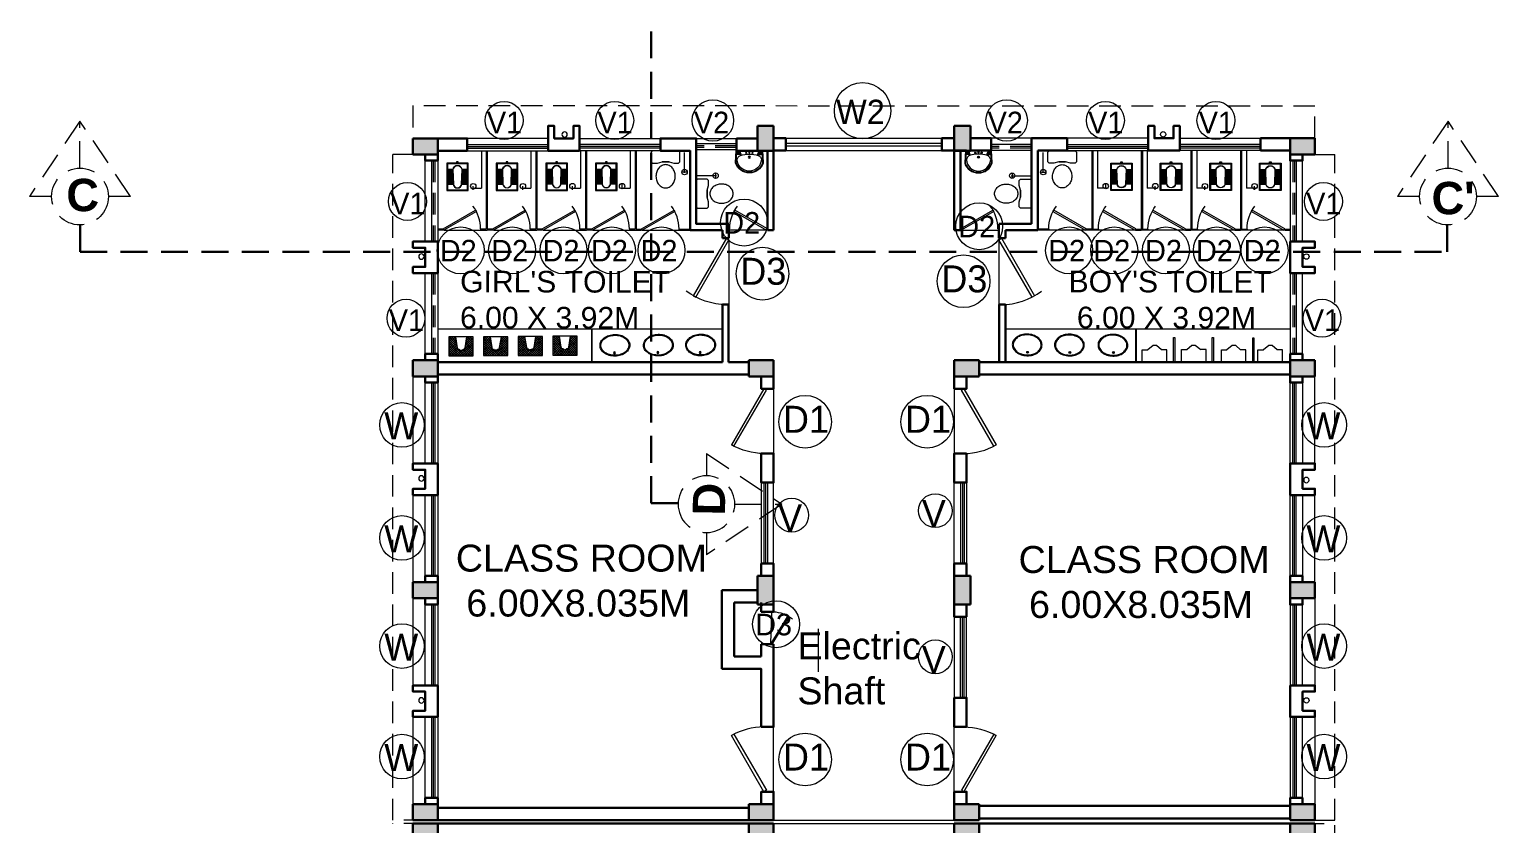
# Model space of a CAD drawing. Header units: millimetres. Extents: x 3614 to 12428, y -844 to 6844.
# Drawn here: x 5691.58 to 5718.83, y -675.29 to -660.57 of the extents above; entities that cross this region are included whole.
import ezdxf

# ---------------------------------------------------------------- set-up
doc = ezdxf.new("R2010")
doc.units = ezdxf.units.MM
doc.header["$LTSCALE"] = 40
doc.header["$MEASUREMENT"] = 0
doc.linetypes.add('DASHED', pattern=[0.75, 0.5, -0.25])
doc.linetypes.add('DASHED2', pattern=[0.375, 0.25, -0.125])
doc.layers.get('0').update_dxf_attribs({"linetype": 'CONTINUOUS', "lineweight": 20})
for name, color, linetype, lineweight in [('CLL LEV.', 15, 'CONTINUOUS', 18), ('Column', 252, 'CONTINUOUS', 30), ('Column Hatch', 253, 'CONTINUOUS', 13), ('CUBICAL TOILET', 160, 'CONTINUOUS', 15), ('Dim', 220, 'CONTINUOUS', 15), ('Door', 54, 'CONTINUOUS', 18), ('EXPANSION JOINT', 248, 'CONTINUOUS', 20), ('Fixture', 44, 'CONTINUOUS', 15), ('Furniture', 13, 'CONTINUOUS', 15), ('Hidden', 30, 'DASHED', 18), ('Section', 72, 'DASHED2', 30), ('TEXT', 7, 'CONTINUOUS', 20), ('Ventilator', 6, 'DASHED', 18), ('Wall', 7, 'CONTINUOUS', 30), ('Window', 150, 'CONTINUOUS', 15), ('Window-Wall', 7, 'CONTINUOUS', 18)]:
    doc.layers.add(name, color=color, linetype=linetype, lineweight=lineweight)
doc.styles.add('DIM', font='arial.ttf')
doc.styles.add('STYLE9', font='GOTHIC.TTF')
doc.styles.add('Tabrej', font='GOTHIC.TTF')

# ---------------------------------------------------------------- blocks, each defined once
blk = doc.blocks.new('COLUMN 546')
at = {"layer": 'Column Hatch'}
h = blk.add_hatch(color=0, dxfattribs=at)
h.dxf.hatch_style = 1
h.paths.add_polyline_path([(0, 0), (0.3, 0), (0.3, 0.46), (0, 0.46)])
at = {"layer": 'Column'}
for p, q in [((0.3, 0.46), (0, 0.46)), ((0, 0.46), (0, 0)), ((0.3, 0), (0.3, 0.46)), ((0, 0), (0.3, 0))]:
    blk.add_line(p, q, dxfattribs=at)
blk = doc.blocks.new('*U18')
for p, q in [((0, 0), (0, -6)), ((40, 0), (40, -6))]:
    blk.add_line(p, q)
blk.add_lwpolyline([(0, 0), (34.64, 20), (35.52, 18.48), (0.87, -1.52)], close=True)
blk.add_arc((0, 0), 40, 0, 30)
blk = doc.blocks.new('DOOR1')
at = {"layer": 'Door'}
blk.add_line((0, 0), (1.2, 0), dxfattribs=at)
at = {"layer": 'Door', "xscale": 0.0300000000000013, "yscale": 0.0300000000000013, "zscale": 0.0300000000000013}
blk.add_blockref('*U18', (0, 0.18), dxfattribs=at)
blk = doc.blocks.new('WINDOW 1')
at = {"layer": 'CLL LEV.'}
for p, q in [((-0.115, -0.23), (-0.115, -0.46)), ((1.615, -0.23), (1.615, -0.46)), ((-0.115, -0.46), (1.615, -0.46))]:
    blk.add_line(p, q, dxfattribs=at)
at = {"layer": 'Window'}
for p, q in [((0, -0.051), (1.5, -0.051)), ((0, -0.081), (1.5, -0.081))]:
    blk.add_line(p, q, dxfattribs=at)
at = {"layer": 'Window-Wall'}
for p, q in [((0, 0), (1.5, 0)), ((0, -0.23), (0, 0)), ((1.5, 0), (1.5, -0.23)), ((0, -0.115), (1.5, -0.115)), ((1.5, -0.23), (0, -0.23))]:
    blk.add_line(p, q, dxfattribs=at)
blk = doc.blocks.new('SHAFT2')
at = {"layer": 'Fixture'}
blk.add_circle((0.302, 0.307), 0.05, dxfattribs=at)
at = {"layer": 'Wall'}
blk.add_lwpolyline([(0, 0.585), (0.46, 0.585), (0.46, 0.47), (0.23, 0.47), (0.23, 0.115), (0.46, 0.115), (0.46, 0), (0, 0), (0, 0.585)], dxfattribs=at)
blk = doc.blocks.new('VENT 2')
at = {"layer": 'Ventilator', "linetype": 'Continuous', "ltscale": 0.02}
for p, q in [((0, 0.182), (1.5, 0.182)), ((0, 0.152), (1.5, 0.152))]:
    blk.add_line(p, q, dxfattribs=at)
at = {"layer": 'Window-Wall'}
for p, q in [((0, 0.23), (1.5, 0.23)), ((0, 0), (0, 0.23)), ((0, 0.115), (1.5, 0.115)), ((1.5, 0), (0, 0)), ((1.5, 0.23), (1.5, 0))]:
    blk.add_line(p, q, dxfattribs=at)
blk = doc.blocks.new('Door - Left Hung 36 in.')
at = {"layer": 'Door'}
blk.add_line((0.75, -1.3), (35.93, -1.3), dxfattribs=at)
blk.add_lwpolyline([(0.75, -1.3), (0, 0), (31.18, 18), (31.93, 16.7)], close=True, dxfattribs=at)
blk.add_arc((0, 0), 36, 0, 37.31013, dxfattribs=at)
blk = doc.blocks.new('COLM 530')
at = {"layer": 'Column Hatch'}
h = blk.add_hatch(color=0, dxfattribs=at)
h.dxf.hatch_style = 1
h.paths.add_polyline_path([(5443.518, -633.795), (5443.218, -633.795), (5443.218, -634.325), (5443.518, -634.325)])
at = {"layer": 'Column'}
for p, q in [((5443.518, -633.795), (5443.218, -633.795)), ((5443.218, -633.795), (5443.218, -634.325)), ((5443.518, -634.325), (5443.518, -633.795)), ((5443.218, -634.325), (5443.518, -634.325))]:
    blk.add_line(p, q, dxfattribs=at)
blk = doc.blocks.new('RSA CL6')
for p, q in [((5.5, 3.5), (5.5, 7.3)), ((5.9, 3.5), (5.9, 7.3)), ((6.3, 3.5), (6.3, 7.3)), ((6.7, 3.4), (6.7, 7.3)), ((7.1, 3.4), (7.1, 7.3)), ((7.5, 3.4), (7.5, 7.3)), ((7.9, 3.4), (7.9, 7.3)), ((8.3, 3.4), (8.3, 7.3)), ((8.7, 3.4), (8.7, 7.3)), ((9.1, 3.4), (9.1, 7.3)), ((9.4, 3.4), (9.4, 7.3)), ((9.8, 3.4), (9.8, 7.3)), ((10.2, 3.4), (10.2, 7.3)), ((10.6, 3.4), (10.6, 7.3)), ((11, 3.3), (11, 7.3)), ((11.4, 3.3), (11.4, 7.3)), ((11.8, 3.3), (11.8, 7.3)), ((12.2, 3.3), (12.2, 7.3)), ((12.6, 3.3), (12.6, 7.3)), ((13, 3.3), (13, 7.3)), ((13.4, 3.3), (13.4, 7.3)), ((13.8, 3.3), (13.8, 7.3)), ((14.2, 3.3), (14.2, 7.3)), ((14.6, 3.3), (14.6, 7.3)), ((15, 3.2), (15, 7.3)), ((15.4, 3.2), (15.4, 7.3)), ((15.7, 3.2), (15.7, 7.3)), ((16.1, 3.2), (16.1, 7.3)), ((16.1, 7.3), (16.1, 3.2)), ((5.5, -7.3), (5.5, -3.5)), ((5.9, -7.3), (5.9, -3.5)), ((6.3, -7.3), (6.3, -3.4)), ((6.7, -7.3), (6.7, -3.4)), ((7.1, -7.3), (7.1, -3.4)), ((7.5, -7.3), (7.5, -3.4)), ((7.9, -7.3), (7.9, -3.4)), ((8.3, -7.3), (8.3, -3.4)), ((8.7, -7.3), (8.7, -3.4)), ((9.1, -7.3), (9.1, -3.4)), ((9.4, -7.3), (9.4, -3.4)), ((9.8, -7.3), (9.8, -3.3)), ((10.2, -7.3), (10.2, -3.3)), ((10.6, -7.3), (10.6, -3.3)), ((11, -7.3), (11, -3.3)), ((11.4, -7.3), (11.4, -3.3)), ((11.8, -7.3), (11.8, -3.3)), ((12.2, -7.3), (12.2, -3.3)), ((12.6, -7.3), (12.6, -3.3)), ((13, -7.3), (13, -3.3)), ((13.4, -7.3), (13.4, -3.2)), ((13.8, -7.3), (13.8, -3.2)), ((14.2, -7.3), (14.2, -3.2)), ((14.6, -7.3), (14.6, -3.2)), ((15, -7.3), (15, -3.2)), ((15.4, -7.3), (15.4, -3.2)), ((15.7, -7.3), (15.7, -3.2)), ((16.1, -3.2), (16.1, -7.3)), ((16.1, -7.3), (16.1, -3.2))]:
    blk.add_line(p, q)
blk.add_lwpolyline([(0.8, -0.6), (0, -0.6), (0, 0.6), (0.8, 0.6)])
for points in [[(0.8, 7.9), (20.9, 7.9), (20.9, -7.9), (0.8, -7.9)], [(1.4, 7.3), (20.3, 7.3), (20.3, -7.3), (1.4, -7.3)]]:
    blk.add_lwpolyline(points, close=True)
for points in [[(5.5, 3.5), (16.1, 3.2, -0.899983), (16.1, -3.2), (5.5, -3.5, -0.799392)], [(5.5, 3.3), (16.1, 3, -0.897689), (16.1, -3), (5.6, -3.3, -0.793494), (5.5, 3.3)]]:
    blk.add_lwpolyline(points, format="xyb", close=True)
blk = doc.blocks.new('ENGLISH SHEET')
at = {"layer": 'Fixture'}
for p, q in [((4663.798, 251.204), (4663.773, 251.179)), ((4663.773, 251.179), (4663.773, 250.696)), ((4663.976, 251.204), (4663.798, 251.204)), ((4664.002, 251.179), (4663.976, 251.204)), ((4663.976, 251.001), (4664.002, 251.09)), ((4663.976, 250.874), (4663.976, 251.001)), ((4663.976, 251.001), (4663.976, 250.874)), ((4664.002, 251.09), (4664.002, 251.179)), ((4663.773, 250.696), (4663.798, 250.67)), ((4664.002, 250.785), (4663.976, 250.874)), ((4663.976, 250.67), (4664.002, 250.696)), ((4664.002, 250.696), (4664.002, 250.785)), ((4663.798, 250.67), (4663.976, 250.67))]:
    blk.add_line(p, q, dxfattribs=at)
blk.add_lwpolyline([(4664.459, 250.937, 0.117036), (4664.443, 251.003, 0.104338), (4664.396, 251.063, 0.09029), (4664.321, 251.105, 0.09898), (4664.243, 251.115, 0.08237), (4664.159, 251.101, 0.09029), (4664.09, 251.063, 0.104338), (4664.043, 251.003, 0.117036), (4664.027, 250.937, 0.117036), (4664.043, 250.871, 0.104338), (4664.09, 250.811, 0.09029), (4664.159, 250.773, 0.08237), (4664.243, 250.759, 0.08237), (4664.327, 250.773, 0.09029), (4664.396, 250.811, 0.104338), (4664.443, 250.871, 0.117036)], format="xyb", close=True, dxfattribs=at)
blk = doc.blocks.new('RSA BASIN 9')
for points in [[(-0.1, -16.2, 0.340881), (10, -9, 0.074195), (10.1, -8.9), (9.5, 0), (-9.5, 0), (-10, -8.8, 0.082611), (-10, -9.2, 0.330812), (-0.1, -16.2)], [(0, -15, 0.391482), (8.9, -6.7, 0.252869), (6.5, -3.5, 0.087242), (0, -2.5, 0.079484), (-6.5, -3.5, 0.2542), (-8.8, -6.7, 0.39026), (0, -15)], [(-8.6, -2, -0.907437), (-8.4, -1.8), (-7.5, -2.6, -0.907437), (-7.6, -2.7)], [(-8.2, -1.6, -0.907437), (-8.1, -1.5), (-7.1, -2.3, -0.907437), (-7.3, -2.4)], [(-7.8, -1.3, -0.907437), (-7.7, -1.2), (-6.8, -1.9, -0.907437), (-6.9, -2.1)], [(7.8, -1.3, 0.907437), (7.7, -1.2), (6.8, -1.9, 0.907437), (6.9, -2.1)], [(8.2, -1.6, 0.907437), (8.1, -1.5), (7.1, -2.3, 0.907437), (7.3, -2.4)], [(8.6, -2, 0.907437), (8.4, -1.8), (7.5, -2.6, 0.907437), (7.6, -2.7)]]:
    blk.add_lwpolyline(points, format="xyb", close=True)
for points in [[(-5.9, -3.3), (-6.2, -3, -0.183787), (-6.2, -2.7, 0.126662), (-6.2, -2.4), (-6.6, -1.4, 0.35453), (-7.1, -1), (-8.7, -1, 0.414214), (-9.1, -1.4), (-9.6, -9.1, 0.329849), (-0.1, -15.8, 0.338736), (9.6, -8.9, 0.075632), (9.7, -8.8), (9.1, -1.4, 0.414214), (8.7, -1), (7.1, -1, 0.35453), (6.6, -1.4), (6.2, -2.4, 0.126662), (6.2, -2.7, -0.183787), (6.2, -3), (5.9, -3.3)], [(-6.2, -3.4), (-6.2, -3.3, 0.220542), (-6.5, -3.1), (-8.7, -2.8, -0.361119), (-9.2, -2.3)], [(6.2, -3.4), (6.2, -3.3, -0.220542), (6.5, -3.1), (8.7, -2.8, 0.358803), (9.2, -2.3, 0.358803)]]:
    blk.add_lwpolyline(points, format="xyb")
for centre, radius in [((-2.3, -1.6), 0.399), ((0, -4.8), 0.771), ((0, -4.8), 0.602), ((0, -1.2), 0.399), ((2.3, -1.5), 0.399)]:
    blk.add_circle(centre, radius)
blk = doc.blocks.new('RSA BASIN 2')
for points in [[(10.7, -8.1, 0.12976), (10, -5.2, 0.106426), (7.6, -2.5, 0.084431), (4.3, -0.7, 0.073534), (0, 0, 0.073534), (-4.3, -0.5, 0.084431), (-7.7, -2.2, 0.106426), (-10.2, -4.8, 0.12976), (-11, -7.7, 0.12976), (-10.3, -10.6, 0.106426), (-7.9, -13.3, 0.084431), (-4.6, -15.1, 0.073534), (-0.3, -15.8, 0.073534), (4, -15.3, 0.084431), (7.4, -13.6, 0.106426), (9.9, -11, 0.12976)], [(10.1, -7.9, 0.119977), (9.4, -5.5, 0.106426), (7.3, -2.9, 0.084431), (4.1, -1.3, 0.073534), (0, -0.6, 0.073534), (-4.1, -1.1, 0.084431), (-7.4, -2.6, 0.106426), (-9.7, -5.1, 0.12976), (-10.4, -7.7, 0.009633), (-10.4, -7.9, 0.119977), (-9.8, -10.3, 0.106426), (-7.6, -12.9, 0.084431), (-4.4, -14.5, 0.073534), (-0.3, -15.2, 0.073534), (3.8, -14.7, 0.084431), (7.1, -13.2, 0.106426), (9.3, -10.7, 0.12976), (10.1, -8.1, 0.009633)]]:
    blk.add_lwpolyline(points, format="xyb", close=True)
for radius in [0.7, 0.479]:
    blk.add_circle((-0.5, -2.5), radius)
blk = doc.blocks.new('Urinal 1')
for p, q in [((0, 9), (9, 9)), ((0, 9), (0, -9)), ((9, 9), (9, 5)), ((12, 1), (9, 5)), ((12, -1.5), (12, 1)), ((0, -9), (9, -9)), ((9, -5), (12, -1.5)), ((9, -9), (9, -5))]:
    blk.add_line(p, q)
blk = doc.blocks.new('*X5')
at = {"color": 0}
for p, q in [((705, 323), (943, 561)), ((705, 365), (900, 561)), ((705, 408), (858, 561)), ((705, 450), (815, 561)), ((705, 493), (773, 561)), ((705, 535), (730, 561)), ((854, 419), (712, 561)), ((866, 449), (755, 561)), ((888, 469), (797, 561)), ((921, 479), (839, 561)), ((1145, 298), (882, 561)), ((899, 474), (985, 561)), ((1145, 340), (924, 561)), ((944, 477), (1027, 561)), ((1145, 383), (967, 561)), ((971, 462), (1070, 561)), ((990, 438), (1112, 561)), ((998, 404), (1145, 551)), ((1145, 425), (1009, 561)), ((1145, 467), (1051, 561)), ((1145, 510), (1094, 561)), ((1145, 552), (1136, 561)), ((848, 383), (705, 526)), ((842, 346), (705, 483)), ((835, 310), (705, 441)), ((705, 280), (858, 434)), ((829, 274), (705, 398)), ((705, 238), (847, 381)), ((823, 237), (705, 356)), ((798, 221), (705, 314)), ((730, 221), (839, 330)), ((772, 221), (830, 279)), ((1145, 255), (999, 401)), ((1004, 368), (1145, 508)), ((1137, 221), (1007, 350)), ((1011, 332), (1145, 466)), ((1095, 221), (1016, 299)), ((1017, 295), (1145, 423)), ((1023, 259), (1145, 381)), ((1029, 223), (1145, 339)), ((1069, 221), (1145, 296)), ((755, 221), (705, 271)), ((713, 221), (705, 229)), ((815, 221), (822, 228)), ((1052, 221), (1024, 248)), ((1112, 221), (1145, 254))]:
    blk.add_line(p, q, dxfattribs=at)
blk = doc.blocks.new('RSA CL7')
blk.add_lwpolyline([(8.9, 0), (-8.9, 0), (-8.9, -13.8), (-3.9, -13.8), (3.9, -13.8), (8.9, -13.8)], close=True)
blk.add_lwpolyline([(-4.1, -13.6), (-2.8, -5.7, -0.835943), (2.8, -5.8), (4.1, -13.6), (8.7, -13.6), (8.7, -0.2), (-8.7, -0.2), (-8.7, -13.6)], format="xyb", close=True)
blk.add_lwpolyline([(-3.9, -13.8), (-2.6, -5.8, -0.835548), (2.6, -5.8), (3.9, -13.8)], format="xyb")
for centre, start, end in [((-1.4, -4.1), 207.2135, 40.9564), ((0, -3.6), 185.8999, 355.8249), ((1.5, -4.1), 140.9962, 329.3468)]:
    blk.add_arc(centre, 0.493, start, end)
at = {"xscale": 0.0393714285714286, "yscale": 0.0393714285714286, "zscale": 0.0393714285714286}
blk.add_blockref('*X5', (-36.4, -22.3), dxfattribs=at)
blk = doc.blocks.new('projdc')
at = {"layer": 'Hidden', "ltscale": 0.02}
for p, q in [((5531.832, -310.172), (5531.832, -297.829)), ((5532.202, -297.829), (5531.832, -297.829)), ((5548.932, -297.827), (5549.302, -297.827)), ((5549.302, -310.172), (5549.302, -297.827)), ((5532.432, -310.172), (5531.832, -310.172)), ((5531.832, -339.039), (5531.832, -310.234)), ((5532.432, -310.234), (5531.832, -310.234)), ((5548.702, -310.234), (5549.302, -310.234)), ((5549.302, -318.466), (5549.302, -310.234))]:
    blk.add_line(p, q, dxfattribs=at)
at = {"layer": 'Hidden', "ltscale": 0.05}
blk.add_line((5548.702, -310.172), (5549.302, -310.172), dxfattribs=at)
blk = doc.blocks.new('DDDD')
at = {"layer": 'TEXT', "color": 3, "ltscale": 0.2}
blk.add_circle((2085.909, -1030.934), 0.488, dxfattribs=at)
at = {"layer": 'TEXT', "color": 3, "style": 'STYLE9'}
blk.add_text('D1', height=0.5, dxfattribs=at).set_placement((2085.496, -1031.139))
blk = doc.blocks.new('d2')
at = {"layer": 'TEXT', "color": 3, "ltscale": 0.2}
blk.add_circle((5437.77, -664.817), 0.435, dxfattribs=at)
at = {"layer": 'TEXT', "color": 3, "style": 'STYLE9'}
blk.add_text('D2', height=0.4, dxfattribs=at).set_placement((5437.383, -665.022))
blk = doc.blocks.new('shaft dooerr')
at = {"layer": 'TEXT', "color": 3, "ltscale": 0.2}
blk.add_circle((5444.341, -671.654), 0.435, dxfattribs=at)
at = {"layer": 'TEXT', "color": 3, "style": 'STYLE9'}
blk.add_text('D3', height=0.4, dxfattribs=at).set_placement((5443.954, -671.86))
blk = doc.blocks.new('W')
at = {"layer": 'TEXT', "color": 3}
blk.add_circle((2080.863, -1087.688), 0.414, dxfattribs=at)
at = {"layer": 'TEXT', "color": 3, "style": 'STYLE9'}
blk.add_text('W', height=0.5, dxfattribs=at).set_placement((2080.534, -1087.956))
blk = doc.blocks.new('VVV')
at = {"layer": 'TEXT', "color": 3, "ltscale": 0.2}
blk.add_circle((2082.528, -1073.943), 0.314, dxfattribs=at)
at = {"layer": 'TEXT', "color": 3, "style": 'STYLE9'}
blk.add_text('V', height=0.5, dxfattribs=at).set_placement((2082.277, -1074.243))
blk = doc.blocks.new('window corrijfk')
at = {"layer": 'TEXT', "color": 3}
blk.add_circle((5445.3, -704.813), 0.522, dxfattribs=at)
at = {"layer": 'TEXT', "color": 3, "style": 'STYLE9'}
blk.add_text('W2', height=0.45, dxfattribs=at).set_placement((5444.81, -705.06))
blk = doc.blocks.new('VENT TOILET')
at = {"layer": 'TEXT', "color": 3, "ltscale": 0.2}
blk.add_circle((5438.623, -662.256), 0.352, dxfattribs=at)
at = {"layer": 'TEXT', "color": 3, "style": 'STYLE9'}
blk.add_text('V1', height=0.4, dxfattribs=at).set_placement((5438.303, -662.494))
blk = doc.blocks.new('STAAFF VENT')
at = {"layer": 'TEXT', "color": 3, "ltscale": 0.2}
blk.add_circle((5442.495, -662.256), 0.384, dxfattribs=at)
at = {"layer": 'TEXT', "color": 3, "style": 'STYLE9'}
blk.add_text('V2', height=0.4, dxfattribs=at).set_placement((5442.142, -662.494))
blk = doc.blocks.new('BDHVBFH')
at = {"layer": 'Section', "color": 7, "linetype": 'ByBlock', "lineweight": 20, "ltscale": 0.05}
for p, q in [((5432.399, -574.787), (5431.461, -576.186)), ((5432.399, -575.66), (5432.399, -574.787)), ((5433.338, -576.186), (5432.399, -574.787)), ((5431.873, -576.186), (5431.461, -576.186)), ((5433.338, -576.186), (5432.925, -576.186))]:
    blk.add_line(p, q, dxfattribs=at)
blk.add_circle((5432.399, -576.186), 0.526, dxfattribs=at)
blk = doc.blocks.new('SEC CC')
at = {"layer": 'Section', "ltscale": 0.05}
for p, q in [((5650.526, -526.426), (5650.526, -525.926)), ((5675.879, -526.426), (5675.879, -525.926)), ((5650.526, -526.426), (5675.879, -526.426))]:
    blk.add_line(p, q, dxfattribs=at)
at = {"layer": 'Section'}
for p in [(218.124, 50.786), (243.496, 50.786)]:
    blk.add_blockref('BDHVBFH', p, dxfattribs=at)
at = {"layer": 'Section', "char_height": 0.6, "attachment_point": 1, "rotation": 1.0017, "style": 'Tabrej'}
for s, insert in [('{\\fArial|b1|i0|c0|p34;C}', (5650.265, -525.077)), ("{\\fArial|b1|i0|c0|p34;C'}", (5675.585, -525.134))]:
    blk.add_mtext_dynamic_manual_height_columns(s, width=20.54056, gutter_width=5, heights=[0], dxfattribs=dict(at, insert=insert))
blk = doc.blocks.new('SEC DD')
at = {"layer": 'Section', "ltscale": 0.05}
for p, q in [((5719.78, -533.24), (5719.78, -532.74)), ((5733.893, -533.24), (5733.893, -532.74)), ((5719.78, -533.24), (5733.893, -533.24))]:
    blk.add_line(p, q, dxfattribs=at)
at = {"layer": 'Section'}
blk.add_blockref('BDHVBFH', (287.365, 43.972), dxfattribs=at)
at = {"layer": 'Section', "xscale": 0.8901284446376274, "yscale": 0.8901284446376274, "zscale": 0.8901284446376274}
blk.add_blockref('BDHVBFH', (898.22, -19.336), dxfattribs=at)
at = {"layer": 'Section', "char_height": 0.6, "attachment_point": 1, "rotation": 1.0017, "style": 'Tabrej'}
for s, insert in [('{\\fArial|b1|i0|c0|p34;D}', (5719.549, -531.871)), ("{\\fArial|b1|i0|c0|p34;D'}", (5733.532, -531.866))]:
    blk.add_mtext_dynamic_manual_height_columns(s, width=20.54056, gutter_width=5, heights=[0], dxfattribs=dict(at, insert=insert))

msp = doc.modelspace()

# ---------------------------------------------------------------- linework, layer by layer
at = {"layer": 'CLL LEV.'}
for p, q in [((5715.1964, -662.8855), (5715.4264, -662.8855)), ((5698.9264, -664.6155), (5698.6964, -664.6155)), ((5715.1964, -664.6155), (5715.4264, -664.6155)), ((5698.9264, -664.9705), (5698.6964, -664.9705)), ((5715.1964, -664.9705), (5715.4264, -664.9705)), ((5698.9264, -666.7005), (5698.6964, -666.7005))]:
    msp.add_line(p, q, dxfattribs=at)
at = {"layer": 'CUBICAL TOILET', "ltscale": 0.01}
for p, q in [((5700.0564, -662.8155), (5700.0564, -664.2708)), ((5700.0764, -662.8155), (5700.0764, -664.2708)), ((5700.9764, -662.815), (5700.9764, -664.2703)), ((5700.9964, -662.815), (5700.9964, -664.2703)), ((5701.8964, -662.8146), (5701.8964, -664.2699)), ((5701.9164, -662.8146), (5701.9164, -664.2699)), ((5702.8164, -662.8142), (5702.8164, -664.2695)), ((5702.8364, -662.8142), (5702.8364, -664.2695)), ((5711.2864, -662.8142), (5711.2864, -664.2695)), ((5711.3064, -662.8142), (5711.3064, -664.2695)), ((5712.2064, -662.8146), (5712.2064, -664.2699)), ((5712.2264, -662.8146), (5712.2264, -664.2699)), ((5713.1264, -662.815), (5713.1264, -664.2703)), ((5713.1464, -662.815), (5713.1464, -664.2703)), ((5714.0464, -662.8155), (5714.0464, -664.2708)), ((5714.0664, -662.8155), (5714.0664, -664.2708)), ((5699.2564, -664.2712), (5699.1564, -664.2712)), ((5699.2564, -664.2912), (5699.1564, -664.2912)), ((5699.2564, -664.2712), (5699.2564, -664.2912)), ((5700.0564, -664.2708), (5699.9528, -664.2708)), ((5699.9528, -664.2708), (5699.9528, -664.2908)), ((5699.9528, -664.2908), (5700.0764, -664.2908)), ((5700.1764, -664.2708), (5700.0764, -664.2708)), ((5700.1764, -664.2908), (5700.0764, -664.2908)), ((5700.1764, -664.2708), (5700.1764, -664.2908)), ((5700.9764, -664.2703), (5700.8728, -664.2703)), ((5700.8728, -664.2703), (5700.8728, -664.2903)), ((5700.8728, -664.2903), (5700.9964, -664.2903)), ((5701.0964, -664.2703), (5700.9964, -664.2703)), ((5701.0964, -664.2903), (5700.9964, -664.2903)), ((5701.0964, -664.2703), (5701.0964, -664.2903)), ((5701.8964, -664.2699), (5701.7928, -664.2699)), ((5701.7928, -664.2699), (5701.7928, -664.2899)), ((5701.7928, -664.2899), (5701.9164, -664.2899)), ((5702.0164, -664.2699), (5701.9164, -664.2699)), ((5702.0164, -664.2899), (5701.9164, -664.2899)), ((5702.0164, -664.2699), (5702.0164, -664.2899)), ((5702.8164, -664.2695), (5702.7128, -664.2695)), ((5702.7128, -664.2695), (5702.7128, -664.2895)), ((5702.7128, -664.2895), (5702.9364, -664.2895)), ((5702.8364, -664.2695), (5702.9364, -664.2695)), ((5702.9364, -664.2695), (5702.9364, -664.2895)), ((5703.6318, -664.2699), (5703.8367, -664.2699)), ((5703.6318, -664.2699), (5703.6318, -664.2899)), ((5703.6318, -664.2899), (5703.8367, -664.2899)), ((5710.491, -664.2699), (5710.2862, -664.2699)), ((5710.491, -664.2899), (5710.2862, -664.2899)), ((5710.491, -664.2699), (5710.491, -664.2899)), ((5711.2864, -664.2695), (5711.1864, -664.2695)), ((5711.1864, -664.2695), (5711.1864, -664.2895)), ((5711.41, -664.2895), (5711.1864, -664.2895)), ((5711.3064, -664.2695), (5711.41, -664.2695)), ((5711.41, -664.2695), (5711.41, -664.2895)), ((5712.1064, -664.2699), (5712.2064, -664.2699)), ((5712.1064, -664.2699), (5712.1064, -664.2899)), ((5712.1064, -664.2899), (5712.2064, -664.2899)), ((5712.33, -664.2899), (5712.2064, -664.2899)), ((5712.2264, -664.2699), (5712.33, -664.2699)), ((5712.33, -664.2699), (5712.33, -664.2899)), ((5713.0264, -664.2703), (5713.1264, -664.2703)), ((5713.0264, -664.2703), (5713.0264, -664.2903)), ((5713.0264, -664.2903), (5713.1264, -664.2903)), ((5713.25, -664.2903), (5713.1264, -664.2903)), ((5713.1464, -664.2703), (5713.25, -664.2703)), ((5713.25, -664.2703), (5713.25, -664.2903)), ((5713.9464, -664.2708), (5714.0464, -664.2708)), ((5713.9464, -664.2708), (5713.9464, -664.2908)), ((5713.9464, -664.2908), (5714.0464, -664.2908)), ((5714.17, -664.2908), (5714.0464, -664.2908)), ((5714.0664, -664.2708), (5714.17, -664.2708)), ((5714.17, -664.2708), (5714.17, -664.2908)), ((5714.8664, -664.2712), (5714.9664, -664.2712)), ((5714.8664, -664.2712), (5714.8664, -664.2912)), ((5714.8664, -664.2912), (5714.9664, -664.2912))]:
    msp.add_line(p, q, dxfattribs=at)
at = {"layer": 'CUBICAL TOILET', "ltscale": 0.05}
for points in [[(5702.019, -666.126), (5702.0086, -666.126), (5702.0086, -666.7355), (5702.019, -666.7355)], [(5712.1038, -666.126), (5712.1142, -666.126), (5712.1142, -666.7355), (5712.1038, -666.7355)]]:
    msp.add_lwpolyline(points, close=True, dxfattribs=at)
at = {"layer": 'Dim'}
msp.add_line((5706.2151, -671.6835), (5706.2151, -672.4773), dxfattribs=at)
at = {"layer": 'EXPANSION JOINT', "linetype": 'ByBlock', "ltscale": 0.05}
for p, q in [((5705.3864, -675.2305), (5708.7364, -675.2305)), ((5705.3864, -675.2925), (5708.7364, -675.2925))]:
    msp.add_line(p, q, dxfattribs=at)
at = {"layer": 'Fixture', "ltscale": 0.05}
for p, q in [((5704.4365, -666.1277), (5699.1564, -666.1277)), ((5714.9664, -666.1265), (5709.6863, -666.1256))]:
    msp.add_line(p, q, dxfattribs=at)
for points in [[(5712.8058, -666.2784), (5712.8293, -666.2784), (5712.8293, -666.7355), (5712.8058, -666.7355)], [(5713.5208, -666.2809), (5713.5443, -666.2809), (5713.5443, -666.738), (5713.5208, -666.738)], [(5714.2722, -666.2857), (5714.2957, -666.2857), (5714.2957, -666.7428), (5714.2722, -666.7428)]]:
    msp.add_lwpolyline(points, close=True, dxfattribs=at)
at = {"layer": 'Furniture', "ltscale": 0.05}
for p, q in [((5699.9664, -662.8168), (5699.9664, -663.5095)), ((5700.8864, -662.8163), (5700.8864, -663.5091)), ((5701.8064, -662.8159), (5701.8064, -663.5086)), ((5702.7264, -662.8155), (5702.7264, -663.5082)), ((5703.7355, -663.229), (5703.7355, -662.8505)), ((5710.3873, -663.229), (5710.3873, -662.8505)), ((5711.3965, -662.8155), (5711.3965, -663.5082)), ((5712.3165, -662.8159), (5712.3165, -663.5086)), ((5713.2365, -662.8163), (5713.2365, -663.5091)), ((5714.1565, -662.8168), (5714.1565, -663.5095)), ((5703.7697, -663.2132), (5703.7014, -663.2132)), ((5704.3114, -663.2454), (5704.3114, -663.3137)), ((5709.8114, -663.2454), (5709.8114, -663.3137)), ((5710.3532, -663.2132), (5710.4215, -663.2132)), ((5699.8005, -663.5095), (5699.9664, -663.5095)), ((5699.8164, -663.5424), (5699.8164, -663.474)), ((5700.7205, -663.5091), (5700.8864, -663.5091)), ((5700.7364, -663.5419), (5700.7364, -663.4736)), ((5701.6405, -663.5086), (5701.8064, -663.5086)), ((5701.6564, -663.5415), (5701.6564, -663.4732)), ((5702.5605, -663.5082), (5702.7264, -663.5082)), ((5702.5764, -663.5074), (5702.5764, -663.439)), ((5704.3273, -663.2795), (5703.9487, -663.2795)), ((5709.7956, -663.2795), (5710.1741, -663.2795)), ((5711.5623, -663.5082), (5711.3965, -663.5082)), ((5711.5465, -663.5074), (5711.5465, -663.439)), ((5712.4823, -663.5086), (5712.3165, -663.5086)), ((5712.4665, -663.5415), (5712.4665, -663.4732)), ((5713.4023, -663.5091), (5713.2365, -663.5091)), ((5713.3865, -663.5419), (5713.3865, -663.4736)), ((5714.3223, -663.5095), (5714.1565, -663.5095)), ((5714.3065, -663.5424), (5714.3065, -663.474))]:
    msp.add_line(p, q, dxfattribs=at)
for centre in [(5703.7355, -663.2132), (5704.3114, -663.2795), (5709.8114, -663.2795), (5710.3873, -663.2132), (5699.8164, -663.4745), (5700.7364, -663.4741), (5701.6564, -663.4736), (5702.5764, -663.4732), (5711.5465, -663.4732), (5712.4665, -663.4736), (5713.3865, -663.4741), (5714.3065, -663.4745)]:
    msp.add_circle(centre, 0.05, dxfattribs=at)
at = {"layer": 'Hidden', "ltscale": 0.02}
for p, q in [((5704.7014, -661.9875), (5698.6964, -661.9875)), ((5698.6964, -661.9875), (5698.6964, -662.5875)), ((5715.4264, -661.9906), (5704.7014, -661.9875)), ((5715.4264, -662.5851), (5715.4264, -661.9906))]:
    msp.add_line(p, q, dxfattribs=at)
at = {"layer": 'TEXT', "color": 3, "ltscale": 0.2}
for centre in [(5705.1814, -665.0964), (5708.9102, -665.2372)]:
    msp.add_circle(centre, 0.4884, dxfattribs=at)
at = {"layer": 'Ventilator', "ltscale": 0.02}
for p, q in [((5704.7014, -662.7254), (5703.9514, -662.7254)), ((5704.7014, -662.7554), (5703.9514, -662.7554)), ((5710.1715, -662.7374), (5709.4215, -662.7374)), ((5710.1715, -662.7674), (5709.4215, -662.7674)), ((5699.0754, -663.0005), (5699.0754, -664.5005)), ((5699.1054, -663.0005), (5699.1054, -664.5005)), ((5715.0174, -663.0005), (5715.0174, -664.5005)), ((5715.0474, -663.0005), (5715.0474, -664.5005)), ((5699.0754, -665.0855), (5699.0754, -666.5855)), ((5699.1054, -665.0855), (5699.1054, -666.5855)), ((5715.0174, -665.0855), (5715.0174, -666.5855)), ((5715.0474, -665.0855), (5715.0474, -666.5855))]:
    msp.add_line(p, q, dxfattribs=at)
at = {"layer": 'Wall', "ltscale": 0.05}
for p, q in [((5703.8367, -664.2899), (5703.8364, -662.8155)), ((5703.9517, -664.1749), (5703.9514, -662.8154)), ((5705.2714, -662.8155), (5705.2717, -664.2898)), ((5705.3864, -662.8155), (5705.3867, -664.2898)), ((5708.7364, -662.8155), (5708.7362, -664.2898)), ((5708.8514, -662.8155), (5708.8512, -664.2898)), ((5710.1712, -664.1749), (5710.1714, -662.8154)), ((5710.2862, -664.2899), (5710.2864, -662.8155)), ((5704.4362, -664.2898), (5703.8367, -664.2899)), ((5704.5567, -664.1748), (5703.9517, -664.1749)), ((5704.4362, -664.4406), (5704.4362, -664.2898)), ((5704.5567, -664.4406), (5704.5567, -664.1764)), ((5705.2717, -664.2898), (5705.3867, -664.2898)), ((5708.8512, -664.2898), (5708.7362, -664.2898)), ((5709.5661, -664.4406), (5709.5662, -664.1764)), ((5709.5662, -664.1748), (5710.1712, -664.1749)), ((5709.6866, -664.2898), (5710.2862, -664.2899)), ((5709.6866, -664.4406), (5709.6866, -664.2898)), ((5704.5567, -664.4406), (5704.4362, -664.4406)), ((5709.5661, -664.4406), (5709.6866, -664.4406)), ((5704.4366, -666.7355), (5704.4364, -665.67)), ((5704.5514, -665.67), (5704.4364, -665.67)), ((5704.5516, -666.735), (5704.5514, -665.67)), ((5709.5712, -666.7355), (5709.5714, -665.67)), ((5709.5714, -665.67), (5709.6864, -665.67)), ((5709.6862, -666.7355), (5709.6864, -665.67))]:
    msp.add_line(p, q, dxfattribs=at)
at = {"layer": 'Wall'}
for p, q in [((5708.9664, -662.8155), (5708.7364, -662.8155)), ((5704.4366, -666.7355), (5699.1564, -666.7355)), ((5704.9264, -666.7355), (5704.5516, -666.7355)), ((5714.9664, -666.7355), (5709.1964, -666.7355)), ((5704.9264, -666.9655), (5699.1564, -666.9655)), ((5714.9664, -666.9655), (5709.1964, -666.9655)), ((5704.4264, -670.9655), (5704.4264, -672.4255)), ((5705.0864, -670.9655), (5704.4264, -670.9655)), ((5704.6564, -671.1955), (5704.6564, -672.1955)), ((5705.0864, -671.1955), (5704.6564, -671.1955)), ((5705.1564, -671.3639), (5705.1564, -671.1955)), ((5705.3864, -671.3639), (5705.1564, -671.3639)), ((5705.3864, -671.3639), (5705.3864, -671.1955)), ((5705.1564, -671.9655), (5705.3864, -671.9655)), ((5705.1564, -672.1955), (5705.1564, -671.9655)), ((5705.3864, -672.3105), (5705.3864, -671.9655)), ((5704.6564, -672.1955), (5705.1564, -672.1955)), ((5704.9264, -675.0005), (5699.1564, -675.0005)), ((5704.9264, -675.2305), (5699.1564, -675.2305)), ((5709.1964, -674.9655), (5714.9664, -674.9655)), ((5709.1964, -675.1955), (5714.9664, -675.1955)), ((5704.9264, -675.2925), (5699.1564, -675.2925)), ((5709.1964, -675.2925), (5714.9664, -675.2925))]:
    msp.add_line(p, q, dxfattribs=at)
at = {"layer": 'Wall', "ltscale": 0.05}
for points in [[(5699.7039, -662.8179), (5699.1564, -662.8179), (5699.1564, -662.5875), (5699.7039, -662.5875)], [(5704.7014, -662.5875), (5705.0864, -662.5875), (5705.0864, -662.8175), (5704.7014, -662.8175)], [(5709.4215, -662.5853), (5709.0364, -662.5853), (5709.0364, -662.8153), (5709.4215, -662.8153)], [(5714.4189, -662.8155), (5714.9664, -662.8155), (5714.9664, -662.5851), (5714.4189, -662.5851)]]:
    msp.add_lwpolyline(points, close=True, dxfattribs=at)
for points in [[(5703.9516, -664.1769), (5703.9514, -662.5875), (5703.2889, -662.5875), (5703.2889, -662.8179), (5703.8364, -662.8179), (5703.8364, -662.8175)], [(5710.1713, -664.1747), (5710.1715, -662.5853), (5710.8339, -662.5853), (5710.8339, -662.8156), (5710.2864, -662.8157), (5710.2864, -662.8153)]]:
    msp.add_lwpolyline(points, dxfattribs=at)
at = {"layer": 'Wall'}
for points in [[(5705.6164, -662.8155), (5705.6164, -662.5855), (5705.3864, -662.5855), (5705.3864, -662.8155), (5705.6164, -662.8155)], [(5708.7364, -662.8155), (5708.7364, -662.5855), (5708.5064, -662.5855), (5708.5064, -662.8155), (5708.7364, -662.8155)], [(5698.9264, -662.8855), (5698.9264, -663.0005), (5699.1564, -663.0005), (5699.1564, -662.8855), (5698.9264, -662.8855)], [(5698.9264, -663.0005), (5698.9264, -662.8855), (5699.1564, -662.8855), (5699.1564, -663.0005), (5698.9264, -663.0005)], [(5715.1964, -662.8855), (5715.1964, -663.0005), (5714.9664, -663.0005), (5714.9664, -662.8855), (5715.1964, -662.8855)], [(5715.1964, -663.0005), (5715.1964, -662.8855), (5714.9664, -662.8855), (5714.9664, -663.0005), (5715.1964, -663.0005)], [(5698.9264, -666.7005), (5698.9264, -666.5855), (5699.1564, -666.5855), (5699.1564, -666.7005), (5698.9264, -666.7005)], [(5715.1964, -666.7005), (5715.1964, -666.5855), (5714.9664, -666.5855), (5714.9664, -666.7005), (5715.1964, -666.7005)], [(5698.9264, -667.0005), (5698.9264, -667.1155), (5699.1564, -667.1155), (5699.1564, -667.0005), (5698.9264, -667.0005)], [(5698.9264, -667.1155), (5698.9264, -667.0005), (5699.1564, -667.0005), (5699.1564, -667.1155), (5698.9264, -667.1155)], [(5705.1564, -667.0005), (5705.3864, -667.0005), (5705.3864, -667.2305), (5705.1564, -667.2305), (5705.1564, -667.0005)], [(5708.9664, -667.0005), (5708.7364, -667.0005), (5708.7364, -667.2305), (5708.9664, -667.2305), (5708.9664, -667.0005)], [(5715.1964, -667.0005), (5715.1964, -667.1155), (5714.9664, -667.1155), (5714.9664, -667.0005), (5715.1964, -667.0005)], [(5705.1564, -668.4305), (5705.3864, -668.4305), (5705.3864, -668.9705), (5705.1564, -668.9705), (5705.1564, -668.4305)], [(5708.9664, -668.4305), (5708.7364, -668.4305), (5708.7364, -668.9705), (5708.9664, -668.9705), (5708.9664, -668.4305)], [(5705.1564, -670.4705), (5705.3864, -670.4705), (5705.3864, -670.7005), (5705.1564, -670.7005), (5705.1564, -670.4705)], [(5708.9664, -670.4705), (5708.7364, -670.4705), (5708.7364, -670.7005), (5708.9664, -670.7005), (5708.9664, -670.4705)], [(5698.9264, -670.8155), (5698.9264, -670.7005), (5699.1564, -670.7005), (5699.1564, -670.8155), (5698.9264, -670.8155)], [(5715.1964, -670.8155), (5715.1964, -670.7005), (5714.9664, -670.7005), (5714.9664, -670.8155), (5715.1964, -670.8155)], [(5715.1964, -670.7005), (5715.1964, -670.8155), (5714.9664, -670.8155), (5714.9664, -670.7005), (5715.1964, -670.7005)], [(5698.9264, -671.1155), (5698.9264, -671.2305), (5699.1564, -671.2305), (5699.1564, -671.1155), (5698.9264, -671.1155)], [(5698.9264, -671.2305), (5698.9264, -671.1155), (5699.1564, -671.1155), (5699.1564, -671.2305), (5698.9264, -671.2305)], [(5715.1964, -671.1155), (5715.1964, -671.2305), (5714.9664, -671.2305), (5714.9664, -671.1155), (5715.1964, -671.1155)], [(5715.1964, -671.2305), (5715.1964, -671.1155), (5714.9664, -671.1155), (5714.9664, -671.2305), (5715.1964, -671.2305)], [(5708.9664, -671.4605), (5708.7364, -671.4605), (5708.7364, -671.2305), (5708.9664, -671.2305), (5708.9664, -671.4605)], [(5704.4264, -672.4255), (5705.1564, -672.4255), (5705.1564, -673.5005)], [(5705.1564, -673.5005), (5705.3864, -673.5005), (5705.3864, -672.3105)], [(5708.9664, -673.5005), (5708.7364, -673.5005), (5708.7364, -672.9605), (5708.9664, -672.9605), (5708.9664, -673.5005)], [(5698.9264, -674.9305), (5698.9264, -674.8155), (5699.1564, -674.8155), (5699.1564, -674.9305), (5698.9264, -674.9305)], [(5705.1564, -674.9305), (5705.3864, -674.9305), (5705.3864, -674.7005), (5705.1564, -674.7005), (5705.1564, -674.9305)], [(5708.9664, -674.9305), (5708.7364, -674.9305), (5708.7364, -674.7005), (5708.9664, -674.7005), (5708.9664, -674.9305)], [(5715.1964, -674.9305), (5715.1964, -674.8155), (5714.9664, -674.8155), (5714.9664, -674.9305), (5715.1964, -674.9305)]]:
    msp.add_lwpolyline(points, dxfattribs=at)
at = {"layer": 'Window', "linetype": 'ByBlock', "ltscale": 0.05}
for p, q in [((5705.6164, -662.6755), (5708.5064, -662.6755)), ((5705.6164, -662.7255), (5708.5064, -662.7255))]:
    msp.add_line(p, q, dxfattribs=at)
at = {"layer": 'Window-Wall'}
for p, q in [((5703.9514, -662.5875), (5704.7014, -662.5875)), ((5704.7014, -662.6883), (5703.9514, -662.6883)), ((5704.7014, -662.5875), (5704.7014, -662.8175)), ((5710.1715, -662.5853), (5709.4215, -662.5853)), ((5710.1715, -662.7003), (5709.4215, -662.7003)), ((5704.7014, -662.8033), (5703.9514, -662.8033)), ((5710.1715, -662.8153), (5709.4215, -662.8153)), ((5698.9264, -664.5005), (5698.9264, -663.0005)), ((5698.9264, -663.0005), (5699.1564, -663.0005)), ((5699.0414, -663.0005), (5699.0414, -664.5005)), ((5699.1564, -663.0005), (5699.1564, -664.5005)), ((5714.9664, -663.0005), (5714.9664, -664.5005)), ((5715.1964, -663.0005), (5714.9664, -663.0005)), ((5715.0814, -663.0005), (5715.0814, -664.5005)), ((5715.1964, -664.5005), (5715.1964, -663.0005)), ((5699.1564, -664.5005), (5698.9264, -664.5005)), ((5714.9664, -664.5005), (5715.1964, -664.5005)), ((5698.9264, -666.5855), (5698.9264, -665.0855)), ((5698.9264, -665.0855), (5699.1564, -665.0855)), ((5699.0414, -665.0855), (5699.0414, -666.5855)), ((5699.1564, -665.0855), (5699.1564, -666.5855)), ((5714.9664, -665.0855), (5714.9664, -666.5855)), ((5715.1964, -665.0855), (5714.9664, -665.0855)), ((5715.0814, -665.0855), (5715.0814, -666.5855)), ((5715.1964, -666.5855), (5715.1964, -665.0855)), ((5714.9664, -666.5855), (5715.1964, -666.5855))]:
    msp.add_line(p, q, dxfattribs=at)
at = {"layer": 'Window-Wall', "linetype": 'ByBlock', "ltscale": 0.05}
for p, q in [((5705.6164, -662.5855), (5708.5064, -662.5855)), ((5705.6164, -662.8155), (5708.5064, -662.8155))]:
    msp.add_line(p, q, dxfattribs=at)

# ---------------------------------------------------------------- block references
at = {"linetype": 'ByBlock', "extrusion": (0, 0, -1), "zscale": -1}
for p, rotation in [((-5701.2039, -662.8179), 90.00000000000001), ((-5714.9664, -668.6155), 180)]:
    msp.add_blockref('SHAFT2', p, dxfattribs=dict(at, rotation=rotation))
at = {"color": 7, "extrusion": (0, 0, -1), "zscale": -1}
msp.add_blockref('COLUMN 546', (-5705.3864, -662.8175), dxfattribs=at)
at = {"color": 7, "extrusion": (0, 0, -1), "xscale": -1, "zscale": -1}
msp.add_blockref('COLUMN 546', (-5708.7364, -662.8175), dxfattribs=at)
at = {"linetype": 'ByBlock', "extrusion": (0, 0, -1), "xscale": -1, "zscale": -1, "rotation": 269.9977213698144}
msp.add_blockref('SHAFT2', (-5712.9189, -662.8155), dxfattribs=at)
at = {"color": 7, "extrusion": (0, 0, -1), "zscale": -1}
for p, rotation in [((-5699.1564, -662.5875), 270), ((-5708.7364, -667.0005), 90.00000000000001), ((-5714.9664, -667.0005), 90.00000000000001), ((-5714.9664, -671.1155), 90.00000000000001), ((-5708.7364, -675.2305), 90.00000000000001), ((-5714.9664, -675.2305), 90.00000000000001), ((-5708.7364, -675.5925), 90.00000000000001), ((-5714.9664, -675.5925), 90.00000000000001)]:
    msp.add_blockref('COLUMN 546', p, dxfattribs=dict(at, rotation=rotation))
at = {"color": 7, "extrusion": (0, 0, -1), "xscale": -1, "zscale": -1}
for p, rotation in [((-5714.9664, -662.5851), 90), ((-5714.9664, -662.5855), 90), ((-5699.1564, -667.0005), 270), ((-5705.3864, -667.0005), 270), ((-5699.1564, -671.1155), 270), ((-5699.1564, -675.2305), 270), ((-5705.3864, -675.2305), 270), ((-5699.1564, -675.5925), 270), ((-5705.3864, -675.5925), 270)]:
    msp.add_blockref('COLUMN 546', p, dxfattribs=dict(at, rotation=rotation))
at = {"linetype": 'ByBlock', "xscale": -1}
msp.add_blockref('SHAFT2', (5699.1564, -665.0855), dxfattribs=at)
at = {"linetype": 'ByBlock'}
for p in [(5714.9664, -665.0855), (5714.9664, -673.3155)]:
    msp.add_blockref('SHAFT2', p, dxfattribs=at)
at = {"linetype": 'ByBlock', "extrusion": (0, 0, -1), "zscale": -1}
for p in [(-5699.1564, -669.2005), (-5699.1564, -673.3155)]:
    msp.add_blockref('SHAFT2', p, dxfattribs=at)
for p in [(261.8686, -36.9056), (265.5186, -36.9056)]:
    msp.add_blockref('COLM 530', p)
at = {"layer": 'CLL LEV.'}
for p, rotation in [((5699.1564, -667.1155), 270), ((5714.9664, -668.6155), 90), ((5699.1564, -669.2005), 270), ((5714.9664, -670.7005), 90), ((5699.1564, -671.2305), 270), ((5699.1564, -673.3155), 270)]:
    msp.add_blockref('WINDOW 1', p, dxfattribs=dict(at, rotation=rotation))
at = {"layer": 'CLL LEV.', "extrusion": (0, 0, -1), "zscale": -1, "rotation": 270}
for p in [(-5714.9664, -671.2305), (-5714.9664, -673.3155)]:
    msp.add_blockref('WINDOW 1', p, dxfattribs=at)
at = {"layer": 'Door', "extrusion": (0, 0, -1), "yscale": 0.0193527874282769, "zscale": -0.0193527874282769}
for p, xscale in [((-5699.2564, -664.266), -0.0193527874282769), ((-5700.1764, -664.2656), -0.0193527874282769), ((-5701.0964, -664.2652), -0.0193527874282769), ((-5702.0164, -664.2647), -0.0193527874282769), ((-5702.9364, -664.2647), -0.0193527874282769), ((-5705.2717, -664.2646), 0.0193527874282769), ((-5708.8512, -664.2646), -0.0193527874282769), ((-5711.1864, -664.2647), 0.0193527874282769), ((-5712.1064, -664.2647), 0.0193527874282769), ((-5713.0264, -664.2652), 0.0193527874282769), ((-5713.9464, -664.2656), 0.0193527874282769), ((-5714.8664, -664.266), 0.0193527874282769)]:
    msp.add_blockref('Door - Left Hung 36 in.', p, dxfattribs=dict(at, xscale=xscale))
at = {"layer": 'Door', "yscale": 0.034154464692852, "zscale": 0.034154464692852}
for p, xscale, rotation in [((5704.5124, -664.4406), -0.034154464692852, 90), ((5709.6105, -664.4406), 0.034154464692852, 270)]:
    msp.add_blockref('Door - Left Hung 36 in.', p, dxfattribs=dict(at, xscale=xscale, rotation=rotation))
at = {"layer": 'Door', "extrusion": (0, 0, -1), "xscale": 0.0166737001802426, "yscale": 0.0166737001802426, "zscale": -0.0166737001841632, "rotation": 91.67195864282259}
msp.add_blockref('Door - Left Hung 36 in.', (-5705.359, -671.9655), dxfattribs=at)
at = {"layer": 'Fixture', "rotation": 270}
msp.add_blockref('ENGLISH SHEET', (5452.4466, 4000.9521), dxfattribs=at)
at = {"layer": 'Fixture', "ltscale": 10000, "extrusion": (0, 0, -1), "yscale": 0.0254326166754069, "zscale": -0.0254326166754069}
for p, xscale, rotation in [((-5704.9362, -662.8155), 0.0254326166754069, 359.9907298551582), ((-5709.1866, -662.8155), -0.0254326166754069, 0.009270144841835304)]:
    msp.add_blockref('RSA BASIN 9', p, dxfattribs=dict(at, xscale=xscale, rotation=rotation))
at = {"layer": 'Fixture', "xscale": -1, "rotation": 90}
msp.add_blockref('ENGLISH SHEET', (5961.6762, 4000.9521), dxfattribs=at)
at = {"layer": 'Fixture', "extrusion": (0, 0, -1)}
for name, p, xscale, yscale, zscale, rotation in [('RSA CL6', (-5699.5239, -663.0257), 0.0253999999957461, 0.0253999999957461, -0.0253999999957461, 270), ('RSA CL6', (-5700.4439, -663.0253), 0.0253999999957461, 0.0253999999957461, -0.0253999999957461, 270), ('RSA CL6', (-5701.3639, -663.0248), 0.0253999999957461, 0.0253999999957461, -0.0253999999957461, 270), ('RSA CL6', (-5702.2839, -663.0244), 0.0253999999957461, 0.0253999999957461, -0.0253999999957461, 270), ('RSA CL6', (-5711.839, -663.0244), -0.0253999999957461, 0.0253999999957461, -0.0253999999957461, 90), ('RSA CL6', (-5712.759, -663.0248), -0.0253999999957461, 0.0253999999957461, -0.0253999999957461, 90), ('RSA CL6', (-5713.679, -663.0253), -0.0253999999957461, 0.0253999999957461, -0.0253999999957461, 90), ('RSA CL6', (-5714.599, -663.0257), -0.0253999999957461, 0.0253999999957461, -0.0253999999957461, 90), ('RSA BASIN 2', (-5702.4471, -666.6248), 0.025399999995667, 0.025399999995667, -0.025399999995667, 180), ('RSA BASIN 2', (-5703.2535, -666.622), 0.025399999995667, 0.025399999995667, -0.025399999995667, 180), ('RSA BASIN 2', (-5704.0369, -666.6193), 0.025399999995667, 0.025399999995667, -0.025399999995667, 180), ('Urinal 1', (-5713.1806, -666.7297), 0.0253999999948973, 0.0253999999948973, -0.0253999999948973, 90.00000000000001)]:
    msp.add_blockref(name, p, dxfattribs=dict(at, xscale=xscale, yscale=yscale, zscale=zscale, rotation=rotation))
at = {"layer": 'Fixture'}
msp.add_blockref('ENGLISH SHEET', (1040.1785, -914.5509), dxfattribs=at)
at = {"layer": 'Fixture', "xscale": -1}
msp.add_blockref('ENGLISH SHEET', (10373.9443, -914.5509), dxfattribs=at)
at = {"layer": 'Fixture'}
for name, p, xscale, yscale, zscale, rotation in [('RSA BASIN 2', (5710.0859, -666.6177), 0.025399999995667, 0.025399999995667, 0.025399999995667, 180), ('RSA BASIN 2', (5710.8693, -666.6204), 0.025399999995667, 0.025399999995667, 0.025399999995667, 180), ('RSA BASIN 2', (5711.6757, -666.6232), 0.025399999995667, 0.025399999995667, 0.025399999995667, 180), ('RSA CL7', (5699.5913, -666.6201), 0.0253999999948724, 0.0253999999948724, 0.0253999999948724, 180), ('RSA CL7', (5700.2328, -666.6156), 0.0253999999948724, 0.0253999999948724, 0.0253999999948724, 180), ('RSA CL7', (5700.8743, -666.611), 0.0253999999948724, 0.0253999999948724, 0.0253999999948724, 180), ('RSA CL7', (5701.5158, -666.6065), 0.0253999999948724, 0.0253999999948724, 0.0253999999948724, 180), ('Urinal 1', (5712.4529, -666.7355), 0.0253999999948973, 0.0253999999948973, 0.0253999999948973, 90.00000000000001), ('Urinal 1', (5713.9193, -666.7345), 0.0253999999948973, 0.0253999999948973, 0.0253999999948973, 90.00000000000001), ('Urinal 1', (5714.5979, -666.7345), 0.0253999999948973, 0.0253999999948973, 0.0253999999948973, 90.00000000000001)]:
    msp.add_blockref(name, p, dxfattribs=dict(at, xscale=xscale, yscale=yscale, zscale=zscale, rotation=rotation))
at = {"layer": 'Hidden'}
msp.add_blockref('projdc', (166.4946, -365.0584), dxfattribs=at)
at = {"layer": 'Section', "xscale": -1, "rotation": 270}
msp.add_blockref('SEC DD', (6236.3557, -6389.1336), dxfattribs=at)
at = {"layer": 'Section'}
msp.add_blockref('SEC CC', (41.9997, -138.2665), dxfattribs=at)
at = {"layer": 'TEXT'}
for name, p in [('window corrijfk', (261.7364, 42.7384)), ('STAAFF VENT', (261.7664, 0)), ('STAAFF VENT', (267.2142, 0)), ('VENT TOILET', (261.7664, 0)), ('VENT TOILET', (263.8169, 0)), ('VENT TOILET', (272.9175, 0)), ('VENT TOILET', (274.9681, 0)), ('VENT TOILET', (259.973, -1.5017)), ('VENT TOILET', (276.9618, -1.5017)), ('d2', (267.0698, 0.6677)), ('d2', (271.4287, 0.5993)), ('d2', (261.8133, 0.1525)), ('d2', (262.767, 0.1525)), ('d2', (263.7207, 0.1525)), ('d2', (264.6176, 0.1525)), ('d2', (265.5372, 0.1525)), ('d2', (273.0972, 0.1525)), ('d2', (273.9351, 0.1525)), ('d2', (274.8938, 0.1525)), ('d2', (275.8385, 0.1525)), ('d2', (276.7235, 0.1525)), ('VENT TOILET', (259.9462, -3.666)), ('VENT TOILET', (276.935, -3.666)), ('W', (3617.6318, 419.7866)), ('DDDD', (3620.0631, 363.0927)), ('DDDD', (3622.3264, 363.0927)), ('W', (3634.7347, 419.7866)), ('VVV', (3625.8584, 404.4523)), ('VVV', (3623.1933, 404.3678)), ('W', (3617.6318, 417.6916)), ('W', (3634.7347, 417.6916)), ('shaft dooerr', (261.0914, 0.0585)), ('W', (3617.6318, 415.6873)), ('W', (3634.7347, 415.6873)), ('VVV', (3625.8584, 401.7442)), ('W', (3617.6318, 413.6374)), ('DDDD', (3620.0631, 356.8304)), ('DDDD', (3622.3264, 356.8304)), ('W', (3634.7347, 413.6374))]:
    msp.add_blockref(name, p, dxfattribs=at)
at = {"layer": 'Wall', "extrusion": (0, 0, -1), "zscale": -1}
for name, p, rotation in [('VENT 2', (-5699.7039, -662.5879), 180), ('VENT 2', (-5710.8339, -662.5856), 179.9977213698145), ('DOOR1', (-5705.3864, -667.2305), 270), ('VENT 2', (-5705.3864, -668.9705), 270), ('VENT 2', (-5708.7364, -672.9605), 90), ('DOOR1', (-5708.7364, -674.7005), 90)]:
    msp.add_blockref(name, p, dxfattribs=dict(at, rotation=rotation))
at = {"layer": 'Wall', "extrusion": (0, 0, -1), "xscale": -1, "zscale": -1}
for p, rotation in [((-5703.2889, -662.5879), 180), ((-5714.4189, -662.5855), 179.9977213698144)]:
    msp.add_blockref('VENT 2', p, dxfattribs=dict(at, rotation=rotation))
at = {"layer": 'Wall'}
for name, p, rotation in [('DOOR1', (5708.7364, -667.2305), 270), ('VENT 2', (5708.7364, -668.9705), 270), ('DOOR1', (5705.3864, -674.7005), 89.99999999999999)]:
    msp.add_blockref(name, p, dxfattribs=dict(at, rotation=rotation))

# ---------------------------------------------------------------- texts
at = {"layer": 'TEXT', "color": 3, "style": 'STYLE9'}
for p in [(5704.7682, -665.3022), (5708.497, -665.4429)]:
    msp.add_text('D3', height=0.5, dxfattribs=at).set_placement(p)
at = {"layer": 'TEXT', "char_height": 0.4, "width": 4.832064, "attachment_point": 1, "rotation": 359.87953, "style": 'DIM'}
for s, insert in [("{\\fArial|b0|i0|c0|p34; GIRL'S TOILET\\P 6.00 X 3.92M}", (5699.4181, -665.0413)), ("{\\fArial|b0|i0|c0|p34;BOY'S TOILET\\P 6.00 X 3.92M}", (5710.8582, -665.0408))]:
    msp.add_mtext(s, dxfattribs=dict(at, insert=insert))
at = {"layer": 'TEXT', "char_height": 0.5, "attachment_point": 1, "style": 'DIM'}
for s, insert in [('{\\fArial|b0|i0|c0|p34;CLASS ROOM\\P 6.00X8.035M}', (5699.4931, -670.1201)), ('{\\fArial|b0|i0|c0|p34;CLASS ROOM\\P 6.00X8.035M}', (5709.9298, -670.1459)), ('{\\fArial|b0|i0|c0|p34;Electric \\PShaft}', (5705.8284, -671.748))]:
    msp.add_mtext_dynamic_manual_height_columns(s, width=19.989683, gutter_width=5, heights=[0], dxfattribs=dict(at, insert=insert))

doc.saveas('drawing.dxf')
